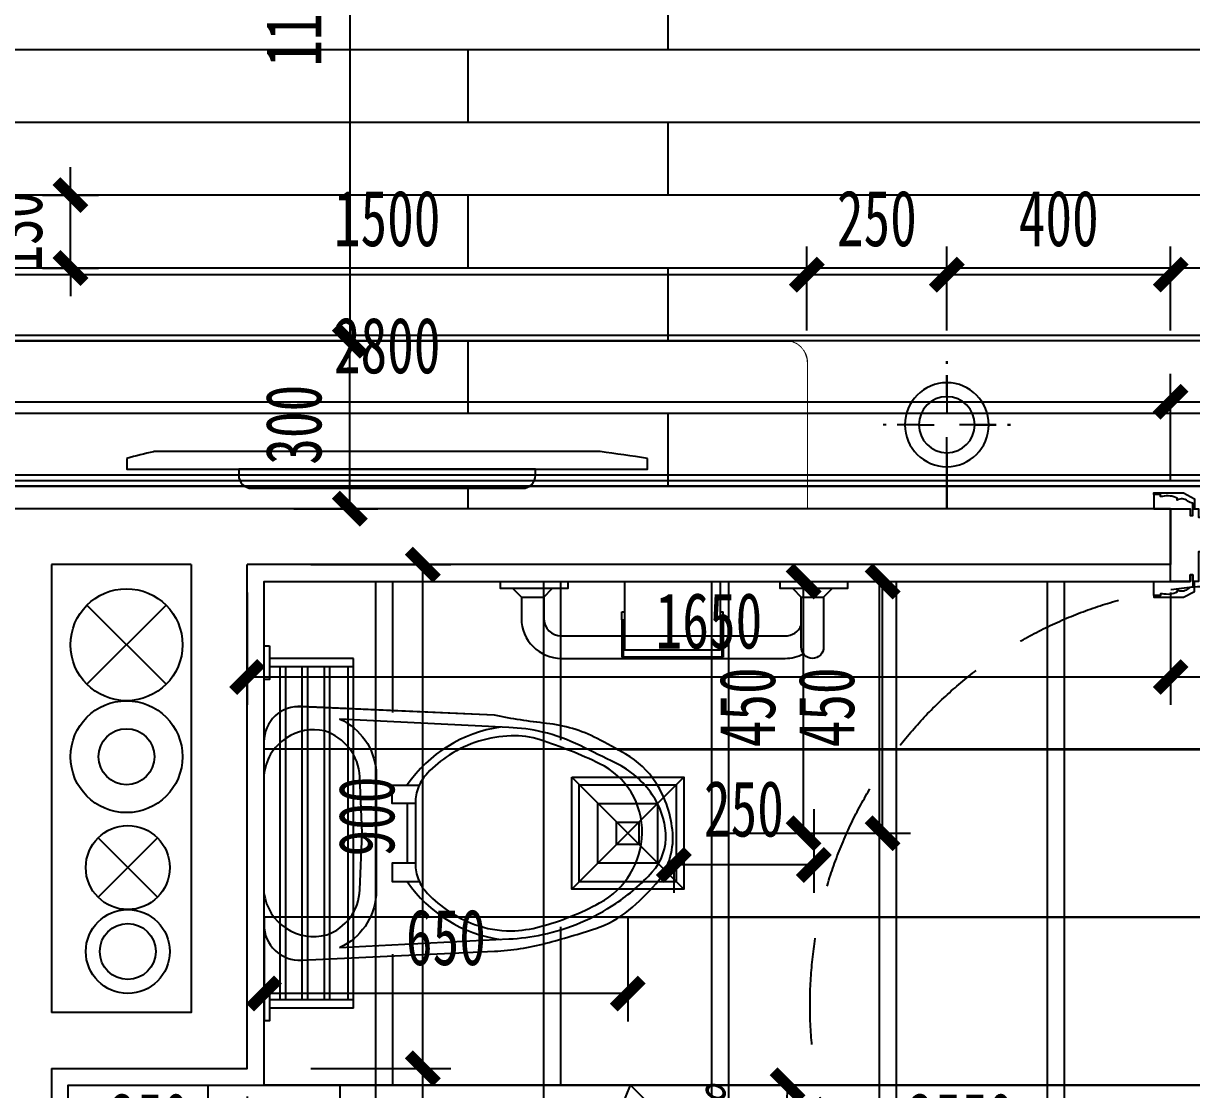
# Model space of a CAD drawing. Header units: millimetres. Extents: x -133666 to 880576, y -269375 to 86941.
# Drawn here: x -41654 to -39567, y -150005 to -148099 of the extents above; entities that cross this region are included whole.
import ezdxf

# ---------------------------------------------------------------- set-up
doc = ezdxf.new("R2010")
doc.units = ezdxf.units.MM
doc.header["$LTSCALE"] = 1000
doc.linetypes.add('DASHED', pattern=[19.05, 12.7, -6.35])
doc.layers.get('0').update_dxf_attribs({"linetype": 'CONTINUOUS'})
doc.layers.get('Defpoints').update_dxf_attribs({"color": 6, "linetype": 'CONTINUOUS'})
for name, color, linetype in [('A-土建墙（含管井、立管）', 6, 'CONTINUOUS'), ('A-新隔墙尺寸', 5, 'CONTINUOUS'), ('C-顶面设备（风口、换气扇、投影仪）', 7, 'CONTINUOUS'), ('C-顶面造型尺寸', 5, 'CONTINUOUS'), ('C-顶面造型线', 32, 'CONTINUOUS'), ('F-地坪分割线', 251, 'CONTINUOUS'), ('F-地坪填充', 250, 'CONTINUOUS'), ('P-壁灯', 22, 'CONTINUOUS'), ('P-完成面', 3, 'CONTINUOUS'), ('P-家具尺寸', 5, 'CONTINUOUS'), ('P-洁具及配件（地坪图显示）', 146, 'CONTINUOUS'), ('P-活动家具', 146, 'CONTINUOUS'), ('P-门套', 3, 'CONTINUOUS')]:
    doc.layers.add(name, color=color, linetype=linetype)
doc.styles.add('DIM', font='', dxfattribs={"width": 0.7})
doc.styles.get('DIM').set_extended_font_data('SimSun')
doc.dimstyles.new('50', dxfattribs={"dimscale": 50, "dimtxt": 2, "dimasz": 1, "dimexe": 1, "dimexo": 1, "dimgap": 1, "dimtad": 1, "dimdec": 0, "dimzin": 0, "dimdsep": 46, "dimtxsty": 'DIM', "dimblk": 'ARCHTICK', "dimcen": 0, "dimclrd": 5, "dimclre": 5, "dimclrt": 35, "dimadec": 0, "dimazin": 0, "dimtfac": 0.5, "dimtdec": 0, "dimtix": 1, "dimtmove": 2, "dimatfit": 2, "dimldrblk": 'A', "dimfxl": 0, "dimtolj": 1, "dimtzin": 0, "dimlwd": -1, "dimlwe": -1, "dimarcsym": 0})

# ---------------------------------------------------------------- blocks, each defined once
blk = doc.blocks.new('A$C1F01220B')
blk.add_wipeout([(63.5, 730.6), (47.1, 728.4), (32.6, 722.6), (20.6, 713.9), (13.3, 705.9), (6, 694), (2.2, 683.7), (0.6, 675.7), (0, 667.1), (16.1, 318.7), (23.2, 258.2), (30.2, 226.9), (42.8, 182.2), (56.7, 137.9), (67, 113.1), (89.5, 78.6), (112.1, 53.4), (136.7, 30.2), (178.8, 6.3), (217.7, 0), (226.8, 0.3), (253.3, 4.1), (284.9, 13.8), (316.8, 30.2), (337.1, 45.6), (345.9, 54.1), (368.3, 84.3), (382.3, 109.7), (392.1, 128), (409.7, 166.7), (418.5, 197.3), (423.1, 225.6), (432.1, 290.1), (437.5, 318.6), (442, 415.1), (452.5, 642.5), (452.7, 678.2), (443.4, 701.7), (426.6, 719.1), (413, 726.4), (390.2, 730.6), (359.8, 730.6)])
blk.add_line((280, 474.6), (173.3, 474.6))
for points in [[(453.5, 663.4, 0.431726), (390.2, 730.6), (63.5, 730.6, 0.431435), (0.1, 663.4), (16.1, 318.7, 0.05293), (30.2, 226.9, 0.015625), (56.7, 137.9, 0.092508), (89.5, 78.6, 0.041886), (136.7, 30.2, 0.199313), (226.8, 0.3, 0.124065), (316.8, 30.2, 0.122705), (368.3, 84.3, 0.00916), (396, 135.3, 0.093585), (423.1, 225.6, -0.024039), (437.5, 318.6)], [(125.9, 559.3), (226.8, 555.1), (327.7, 559.3, 0.31346), (409.5, 622.7, 0.214355), (396.6, 691.2, 0.233297), (330, 730.6), (119.4, 730.6, 0.214741), (57, 691.2, 0.214469), (45.2, 618.5, 0.149897), (76.4, 576.6, 0.149897), (125.7, 559.4)], [(22.8, 594.9), (37.9, 293.2, 0.039846), (45.8, 232.8, 0.096207), (101.2, 102, 0.060028), (157.7, 36.7, 0.204422), (226.7, 12.7, 0.133941), (295.7, 36.7, 0.129163), (352.1, 102, -0.000598), (383.5, 165.8, 0.056687), (407.6, 232.8, 0.051135), (415.5, 293.2), (430.8, 594.9, -0.272391), (337.7, 530.2), (115.7, 530.2, -0.270676), (22.7, 594.9)], [(334.1, 438.6, 0.09365), (309.7, 454.4, 0.098915), (281.1, 460), (172.3, 460, 0.096282), (143.7, 454.4, 0.096282), (119.3, 438.6, 0.05557), (86.9, 399.5, 0.05557), (63.9, 354.2, 0.092989), (52.5, 289.2, 0.063501), (59.9, 236.9, 0.057856), (102.4, 130.8, 0.268831), (226.7, 54.8, 0.294074), (351, 130.8, 0.034416), (393.5, 236.9, 0.087024), (400.9, 289.2, 0.134611), (366.5, 399.5, 0.061058), (334.1, 438.6)]]:
    blk.add_lwpolyline(points, format="xyb", close=True)
for points in [[(173.3, 460), (173.3, 501.8), (140.3, 501.8), (140.3, 453)], [(280, 460), (280, 501.8), (313, 501.8), (313, 453)]]:
    blk.add_lwpolyline(points)
for centre, start, end in [((278.6, 273.6), 124.5259, 171.7782), ((174.8, 273.6), 8.2064, 55.4741)]:
    blk.add_arc(centre, 244, start, end)
blk = doc.blocks.new('SDSD')
blk.add_lwpolyline([(34269, -19597.1), (34530, -19597.1, -0.414214), (34569, -19636.1), (34569, -21058.1, -0.414214), (34530, -21097.1), (34269, -21097.1)], format="xyb", close=True)
blk.add_wipeout([(34269, -19597.1), (34530, -19597.1), (34537.3, -19597.8), (34543.7, -19599.6), (34549.8, -19602.5), (34554.5, -19605.8), (34557.6, -19608.5), (34561.5, -19613.1), (34564.6, -19618.1), (34567.2, -19624.4), (34568.6, -19630.4), (34569, -19636.1), (34569, -21058.1), (34567.4, -21069.1), (34562.9, -21079.1), (34557.6, -21085.7), (34553.7, -21089.1), (34547.6, -21092.9), (34537.3, -21096.4), (34530, -21097.1), (34269, -21097.1)])
blk = doc.blocks.new('_ArchTick')
at = {"color": 0, "linetype": 'ByBlock', "const_width": 0.4}
blk.add_lwpolyline([(-0.5, -0.5), (0.5, 0.5)], dxfattribs=at)
blk = doc.blocks.new('*D433')
at = {"layer": 'Defpoints', "color": 0, "ltscale": 0.15, "transparency": 16777216}
for p in [(-41279.4, -147496.4), (-41373.3, -148666.6), (-41070.8, -148666.6)]:
    blk.add_point(p, dxfattribs=at)
at = {"layer": 'P-家具尺寸', "color": 5, "ltscale": 0.15, "transparency": 16777216}
for p, q in [((-41170.8, -147496.4), (-41020.8, -147496.4)), ((-41070.8, -147496.4), (-41070.8, -148666.6)), ((-41170.8, -148666.6), (-41020.8, -148666.6))]:
    blk.add_line(p, q, dxfattribs=at)
at = {"layer": 'P-家具尺寸', "color": 5, "ltscale": 0.15, "transparency": 16777216, "xscale": 50, "yscale": 50, "zscale": 50}
for p, rotation in [((-41070.8, -147496.4), 90), ((-41070.8, -148666.6), 270)]:
    blk.add_blockref('_ArchTick', p, dxfattribs=dict(at, rotation=rotation))
at = {"layer": 'P-家具尺寸', "color": 35, "ltscale": 0.15, "transparency": 16777216, "insert": (-41170.8, -148081.5), "char_height": 100, "attachment_point": 5, "rotation": 90, "style": 'DIM'}
blk.add_mtext('\\A1;1170', dxfattribs=at)
blk = doc.blocks.new('A')
for p, q in [((-1.435, 1.148), (-1.09, 1.437)), ((-1.09, 1.437), (0, 0)), ((-1.435, 1.148), (-0.369, 0)), ((-0.369, 0), (-2.127, 0)), ((-1.435, -1.148), (-0.369, 0)), ((-1.09, -1.437), (0, 0)), ((-1.435, -1.148), (-1.09, -1.437))]:
    blk.add_line(p, q)
for points in [[(-1.435, 1.148), (-1.09, 1.437), (-0.369, 0), (0, 0)], [(-1.435, -1.148), (-1.09, -1.437), (-0.369, 0), (0, 0)]]:
    blk.add_solid(points)
blk = doc.blocks.new('*D440')
at = {"layer": 'Defpoints', "color": 0, "ltscale": 0.15, "transparency": 16777216}
for p in [(-41329.4, -148666.6), (-41070.8, -148666.6), (-41329.4, -148966.6)]:
    blk.add_point(p, dxfattribs=at)
at = {"layer": 'P-家具尺寸', "color": 5, "ltscale": 0.15, "transparency": 16777216}
for p, q in [((-41170.8, -148666.6), (-41020.8, -148666.6)), ((-41070.8, -148966.6), (-41070.8, -148666.6)), ((-41170.8, -148966.6), (-41020.8, -148966.6))]:
    blk.add_line(p, q, dxfattribs=at)
at = {"layer": 'P-家具尺寸', "color": 5, "ltscale": 0.15, "transparency": 16777216, "xscale": 50, "yscale": 50, "zscale": 50}
for p, rotation in [((-41070.8, -148666.6), 90), ((-41070.8, -148966.6), 270)]:
    blk.add_blockref('_ArchTick', p, dxfattribs=dict(at, rotation=rotation))
at = {"layer": 'P-家具尺寸', "color": 35, "ltscale": 0.15, "transparency": 16777216, "insert": (-41170.8, -148816.6), "char_height": 100, "attachment_point": 5, "rotation": 90, "style": 'DIM'}
blk.add_mtext('\\A1;300', dxfattribs=at)
blk = doc.blocks.new('*D478')
at = {"layer": 'Defpoints', "color": 0, "ltscale": 0.15, "transparency": 16777216}
for p in [(-40254.1, -148548.4), (-41754.1, -148816), (-40254.1, -148836.1)]:
    blk.add_point(p, dxfattribs=at)
at = {"layer": 'P-家具尺寸', "color": 5, "ltscale": 0.15, "transparency": 16777216}
for p, q in [((-41754.1, -148648.4), (-41754.1, -148498.4)), ((-40254.1, -148648.4), (-40254.1, -148498.4)), ((-41754.1, -148548.4), (-40254.1, -148548.4))]:
    blk.add_line(p, q, dxfattribs=at)
at = {"layer": 'P-家具尺寸', "color": 5, "ltscale": 0.15, "transparency": 16777216, "xscale": 50, "yscale": 50, "zscale": 50, "rotation": 180}
blk.add_blockref('_ArchTick', (-41754.1, -148548.4), dxfattribs=at)
at = {"layer": 'P-家具尺寸', "color": 5, "ltscale": 0.15, "transparency": 16777216, "xscale": 50, "yscale": 50, "zscale": 50}
blk.add_blockref('_ArchTick', (-40254.1, -148548.4), dxfattribs=at)
at = {"layer": 'P-家具尺寸', "color": 35, "ltscale": 0.15, "transparency": 16777216, "insert": (-41004.1, -148448.4), "char_height": 100, "attachment_point": 5, "style": 'DIM'}
blk.add_mtext('\\A1;1500', dxfattribs=at)
blk = doc.blocks.new('*D479')
at = {"layer": 'Defpoints', "color": 0, "ltscale": 0.15, "transparency": 16777216}
for p in [(-40004.1, -148548.4), (-40254.1, -148836.1), (-40004.1, -148880.4)]:
    blk.add_point(p, dxfattribs=at)
at = {"layer": 'P-家具尺寸', "color": 5, "ltscale": 0.15, "transparency": 16777216}
for p, q in [((-40254.1, -148648.4), (-40254.1, -148498.4)), ((-40004.1, -148648.4), (-40004.1, -148498.4)), ((-40254.1, -148548.4), (-40004.1, -148548.4))]:
    blk.add_line(p, q, dxfattribs=at)
at = {"layer": 'P-家具尺寸', "color": 5, "ltscale": 0.15, "transparency": 16777216, "xscale": 50, "yscale": 50, "zscale": 50, "rotation": 180}
blk.add_blockref('_ArchTick', (-40254.1, -148548.4), dxfattribs=at)
at = {"layer": 'P-家具尺寸', "color": 5, "ltscale": 0.15, "transparency": 16777216, "xscale": 50, "yscale": 50, "zscale": 50}
blk.add_blockref('_ArchTick', (-40004.1, -148548.4), dxfattribs=at)
at = {"layer": 'P-家具尺寸', "color": 35, "ltscale": 0.15, "transparency": 16777216, "insert": (-40129.1, -148448.4), "char_height": 100, "attachment_point": 5, "style": 'DIM'}
blk.add_mtext('\\A1;250', dxfattribs=at)
blk = doc.blocks.new('*D480')
at = {"layer": 'Defpoints', "color": 0, "ltscale": 0.15, "transparency": 16777216}
for p in [(-39604.1, -148548.4), (-40004.1, -148880.4), (-39604.1, -148966.6)]:
    blk.add_point(p, dxfattribs=at)
at = {"layer": 'P-家具尺寸', "color": 5, "ltscale": 0.15, "transparency": 16777216}
for p, q in [((-40004.1, -148648.4), (-40004.1, -148498.4)), ((-39604.1, -148648.4), (-39604.1, -148498.4)), ((-40004.1, -148548.4), (-39604.1, -148548.4))]:
    blk.add_line(p, q, dxfattribs=at)
at = {"layer": 'P-家具尺寸', "color": 5, "ltscale": 0.15, "transparency": 16777216, "xscale": 50, "yscale": 50, "zscale": 50, "rotation": 180}
blk.add_blockref('_ArchTick', (-40004.1, -148548.4), dxfattribs=at)
at = {"layer": 'P-家具尺寸', "color": 5, "ltscale": 0.15, "transparency": 16777216, "xscale": 50, "yscale": 50, "zscale": 50}
blk.add_blockref('_ArchTick', (-39604.1, -148548.4), dxfattribs=at)
at = {"layer": 'P-家具尺寸', "color": 35, "ltscale": 0.15, "transparency": 16777216, "insert": (-39804.1, -148448.4), "char_height": 100, "attachment_point": 5, "style": 'DIM'}
blk.add_mtext('\\A1;400', dxfattribs=at)
blk = doc.blocks.new('*D488')
at = {"layer": 'Defpoints', "color": 0, "ltscale": 0.15, "transparency": 16777216}
for p in [(-40241.6, -149096.6), (-40491.8, -149556.5), (-40491.8, -149603.2)]:
    blk.add_point(p, dxfattribs=at)
at = {"layer": 'P-家具尺寸', "color": 5, "ltscale": 0.15, "transparency": 16777216}
for p, q in [((-40241.6, -149503.2), (-40241.6, -149653.2)), ((-40491.8, -149603.2), (-40491.8, -149653.2)), ((-40241.6, -149603.2), (-40491.8, -149603.2))]:
    blk.add_line(p, q, dxfattribs=at)
at = {"layer": 'P-家具尺寸', "color": 5, "ltscale": 0.15, "transparency": 16777216, "xscale": 50, "yscale": 50, "zscale": 50, "rotation": 180}
blk.add_blockref('_ArchTick', (-40491.8, -149603.2), dxfattribs=at)
at = {"layer": 'P-家具尺寸', "color": 5, "ltscale": 0.15, "transparency": 16777216, "xscale": 50, "yscale": 50, "zscale": 50}
blk.add_blockref('_ArchTick', (-40241.6, -149603.2), dxfattribs=at)
at = {"layer": 'P-家具尺寸', "color": 35, "ltscale": 0.15, "transparency": 16777216, "insert": (-40366.7, -149503.2), "char_height": 100, "attachment_point": 5, "style": 'DIM'}
blk.add_mtext('\\A1;250', dxfattribs=at)
blk = doc.blocks.new('*D489')
at = {"layer": 'Defpoints', "color": 0, "ltscale": 0.15, "transparency": 16777216}
for p in [(-40241.6, -149096.6), (-40118.8, -149096.6), (-41023.8, -149546.6)]:
    blk.add_point(p, dxfattribs=at)
at = {"layer": 'P-家具尺寸', "color": 5, "ltscale": 0.15, "transparency": 16777216}
for p, q in [((-40191.6, -149096.6), (-40068.8, -149096.6)), ((-40118.8, -149546.6), (-40118.8, -149096.6)), ((-40218.8, -149546.6), (-40068.8, -149546.6))]:
    blk.add_line(p, q, dxfattribs=at)
at = {"layer": 'P-家具尺寸', "color": 5, "ltscale": 0.15, "transparency": 16777216, "xscale": 50, "yscale": 50, "zscale": 50}
for p, rotation in [((-40118.8, -149096.6), 90), ((-40118.8, -149546.6), 270)]:
    blk.add_blockref('_ArchTick', p, dxfattribs=dict(at, rotation=rotation))
at = {"layer": 'P-家具尺寸', "color": 35, "ltscale": 0.15, "transparency": 16777216, "insert": (-40218.8, -149321.6), "char_height": 100, "attachment_point": 5, "rotation": 90, "style": 'DIM'}
blk.add_mtext('\\A1;450', dxfattribs=at)
blk = doc.blocks.new('sdsddsd')
at = {"layer": 'P-活动家具'}
for points in [[(26954.8, -8805), (26935.5, -8805), (26935.5, -9735), (26954.8, -9735)], [(26967, -9650.6), (26967, -8852.3)]]:
    blk.add_lwpolyline(points, dxfattribs=at)
blk.add_lwpolyline([(26935.5, -9004.8), (26924.8, -9004.8, 0.414214), (26901.6, -9028.1), (26901.6, -9511.8, 0.414214), (26924.8, -9535.1), (26935.5, -9535.1)], format="xyb", close=True, dxfattribs=at)
for centre, radius, start, end in [((26081.7, -9055.1), 908.2, 12.9056, 15.9885), ((24229, -9297.8), 2760.7, 350.8891, 352.6573)]:
    blk.add_arc(centre, radius, start, end, dxfattribs=at)
blk = doc.blocks.new('fdfh')
at = {"layer": 'A-土建墙（含管井、立管）', "color": 251}
for p, q in [((26557.2, -8936.3), (26415.8, -9077.8)), ((26415.8, -8936.3), (26557.2, -9077.8)), ((26141.4, -9062.3), (26035.4, -8956.3)), ((26035.4, -9062.3), (26141.4, -8956.3))]:
    blk.add_line(p, q, dxfattribs=at)
for centre, radius in [((26286.5, -9007.1), 100), ((26486.5, -9007.1), 100), ((25938.4, -9009.3), 75), ((26088.4, -9009.3), 75), ((25938.4, -9009.3), 50), ((26286.5, -9007.1), 50)]:
    blk.add_circle(centre, radius, dxfattribs=at)
blk = doc.blocks.new('qqwr')
at = {"ltscale": 0.5}
for p, q in [((26586.8, -10439.5), (26571.7, -10454.6)), ((26571.7, -10494.6), (26586.8, -10509.7))]:
    blk.add_line(p, q, dxfattribs=at)
for points in [[(26599.6, -10037.3), (26586.8, -10037.3), (26586.8, -9917.1), (26599.6, -9917.1)], [(26599.6, -10537.3), (26586.8, -10537.3), (26586.8, -10417.1), (26599.6, -10417.1)]]:
    blk.add_lwpolyline(points, close=True, dxfattribs=at)
for points in [[(26571.7, -9954.6), (26533.7, -9954.6, 0.414213), (26462.2, -10026.1), (26462.2, -10425.7, 0.119966), (26470.2, -10458.6)], [(26571.7, -9994.6), (26533.7, -9994.6, 0.414211), (26502.3, -10026.1), (26502.3, -10425.7, 0.298815), (26521.2, -10454.6)]]:
    blk.add_lwpolyline(points, format="xyb", dxfattribs=at)
blk.add_lwpolyline([(26586.8, -9939.5), (26571.7, -9954.6), (26571.7, -9994.6), (26586.8, -10009.7)], dxfattribs=at)
blk.add_lwpolyline([(26462.2, -10474.6), (26462.2, -10474.6, -0.414214), (26482.3, -10454.6), (26571.7, -10454.6), (26571.7, -10494.6), (26482.3, -10494.6, -0.414214)], format="xyb", close=True, dxfattribs=at)
blk = doc.blocks.new('A$C3906301A')
at = {"color": 251}
for p, q in [((59.9, 191.8), (0, 162.3)), ((61, 189.5), (1.1, 160)), ((59.9, 191.8), (72.6, 198.1)), ((59.9, 191.8), (62.1, 187.2)), ((72.6, 198.1), (74.8, 193.5)), ((80, 0), (0, 162.3)), ((138.8, 31.8), (78.9, 2.3)), ((139.9, 29.5), (80, 0)), ((137.7, 34.1), (139.9, 29.5)), ((139.9, 29.5), (152.6, 35.8)), ((150.4, 40.3), (152.6, 35.8))]:
    blk.add_line(p, q, dxfattribs=at)
at = {"color": 251, "elevation": 0}
blk.add_lwpolyline([(89.1, 10.1), (13.5, 163.3), (123.4, 217.5), (198.9, 64.3)], close=True, dxfattribs=at)
blk = doc.blocks.new('A$C15AD6CAD')
for p, q in [((113.9, 264), (113.9, 200)), ((113.9, 264), (113.9, 200)), ((113.9, 200), (113.9, 155.5)), ((113.9, 163.9), (114, 136.4)), ((64, 113.9), (91.6, 114)), ((163.9, 114), (136.4, 114)), ((114, 64), (114, 91.6))]:
    blk.add_line(p, q)
at = {"const_width": 4}
for points in [[(113.9, 163.9), (113.9, 264)], [(5.7, 113.9), (0, 113.9)], [(64, 113.9), (25.2, 113.9)], [(163.9, 114), (202.7, 114)], [(222.2, 114.1), (228, 114.1)], [(114, 64), (114, 25.2)], [(114.1, 5.7), (114.1, 0)]]:
    blk.add_lwpolyline(points, dxfattribs=at)
for radius in [75, 50]:
    blk.add_circle((114, 114), radius)
blk = doc.blocks.new('换气扇（顶面）')
at = {"color": 251}
for p, q in [((-100, -100), (100, 100)), ((100, -100), (-100, 100))]:
    blk.add_line(p, q, dxfattribs=at)
blk.add_lwpolyline([(-100, 100), (100, 100), (100, -100), (-100, -100)], close=True)
for points in [[(-86.7, 86.7), (86.7, 86.7), (86.7, -86.7), (-86.7, -86.7)], [(-53.3, 53.3), (53.3, 53.3), (53.3, -53.3), (-53.3, -53.3)], [(-20, 20), (20, 20), (20, -20), (-20, -20)]]:
    blk.add_lwpolyline(points, close=True, dxfattribs=at)
blk = doc.blocks.new('*D706')
at = {"layer": 'A-新隔墙尺寸', "color": 5, "ltscale": 0.15, "transparency": 16777216}
for p, q in [((-42404.1, -148916.6), (-42404.1, -148725.5)), ((-39604.1, -148916.6), (-39604.1, -148725.5)), ((-42404.1, -148775.5), (-39604.1, -148775.5))]:
    blk.add_line(p, q, dxfattribs=at)
at = {"layer": 'Defpoints', "color": 0, "ltscale": 0.15, "transparency": 16777216}
for p in [(-39604.1, -148775.5), (-42404.1, -148966.6), (-39604.1, -148966.6)]:
    blk.add_point(p, dxfattribs=at)
at = {"layer": 'A-新隔墙尺寸', "color": 5, "ltscale": 0.15, "transparency": 16777216, "xscale": 50, "yscale": 50, "zscale": 50, "rotation": 180}
blk.add_blockref('_ArchTick', (-42404.1, -148775.5), dxfattribs=at)
at = {"layer": 'A-新隔墙尺寸', "color": 5, "ltscale": 0.15, "transparency": 16777216, "xscale": 50, "yscale": 50, "zscale": 50}
blk.add_blockref('_ArchTick', (-39604.1, -148775.5), dxfattribs=at)
at = {"layer": 'A-新隔墙尺寸', "color": 35, "ltscale": 0.15, "transparency": 16777216, "insert": (-41004.1, -148675.5), "char_height": 100, "attachment_point": 5, "style": 'DIM'}
blk.add_mtext('\\A1;2800', dxfattribs=at)
blk = doc.blocks.new('*D707')
at = {"layer": 'A-新隔墙尺寸', "color": 5, "ltscale": 0.15, "transparency": 16777216}
for p, q in [((-39604.1, -148916.6), (-39604.1, -148725.5)), ((-38704.1, -148916.6), (-38704.1, -148725.5)), ((-39604.1, -148775.5), (-38704.1, -148775.5))]:
    blk.add_line(p, q, dxfattribs=at)
at = {"layer": 'Defpoints', "color": 0, "ltscale": 0.15, "transparency": 16777216}
for p in [(-38704.1, -148775.5), (-39604.1, -148966.6), (-38704.1, -148966.6)]:
    blk.add_point(p, dxfattribs=at)
at = {"layer": 'A-新隔墙尺寸', "color": 5, "ltscale": 0.15, "transparency": 16777216, "xscale": 50, "yscale": 50, "zscale": 50, "rotation": 180}
blk.add_blockref('_ArchTick', (-39604.1, -148775.5), dxfattribs=at)
at = {"layer": 'A-新隔墙尺寸', "color": 5, "ltscale": 0.15, "transparency": 16777216, "xscale": 50, "yscale": 50, "zscale": 50}
blk.add_blockref('_ArchTick', (-38704.1, -148775.5), dxfattribs=at)
at = {"layer": 'A-新隔墙尺寸', "color": 35, "ltscale": 0.15, "transparency": 16777216, "insert": (-39154.1, -148675.5), "char_height": 100, "attachment_point": 5, "style": 'DIM'}
blk.add_mtext('\\A1;900', dxfattribs=at)
blk = doc.blocks.new('*D590')
at = {"layer": 'A-新隔墙尺寸', "color": 5, "ltscale": 0.15, "transparency": 16777216}
for p, q in [((-41140.4, -149966.6), (-40890.4, -149966.6)), ((-40940.4, -151066.6), (-40940.4, -149966.6)), ((-41140.4, -151066.6), (-40890.4, -151066.6))]:
    blk.add_line(p, q, dxfattribs=at)
at = {"layer": 'Defpoints', "color": 0, "ltscale": 0.15, "transparency": 16777216}
for p in [(-41604.1, -149966.6), (-40940.4, -149966.6), (-41604.1, -151066.6)]:
    blk.add_point(p, dxfattribs=at)
at = {"layer": 'A-新隔墙尺寸', "color": 5, "ltscale": 0.15, "transparency": 16777216, "xscale": 50, "yscale": 50, "zscale": 50}
for p, rotation in [((-40940.4, -149966.6), 90), ((-40940.4, -151066.6), 270)]:
    blk.add_blockref('_ArchTick', p, dxfattribs=dict(at, rotation=rotation))
at = {"layer": 'A-新隔墙尺寸', "color": 35, "ltscale": 0.15, "transparency": 16777216, "insert": (-41040.4, -150516.6), "char_height": 100, "attachment_point": 5, "rotation": 90, "style": 'DIM'}
blk.add_mtext('\\A1;1100', dxfattribs=at)
blk = doc.blocks.new('*D710')
at = {"layer": 'A-新隔墙尺寸', "color": 5, "ltscale": 0.15, "transparency": 16777216}
for p, q in [((-41140.4, -149066.6), (-40890.4, -149066.6)), ((-40940.4, -149966.6), (-40940.4, -149066.6)), ((-41140.4, -149966.6), (-40890.4, -149966.6))]:
    blk.add_line(p, q, dxfattribs=at)
at = {"layer": 'Defpoints', "color": 0, "ltscale": 0.15, "transparency": 16777216}
for p in [(-41254.1, -149066.6), (-40940.4, -149066.6), (-41604.1, -149966.6)]:
    blk.add_point(p, dxfattribs=at)
at = {"layer": 'A-新隔墙尺寸', "color": 5, "ltscale": 0.15, "transparency": 16777216, "xscale": 50, "yscale": 50, "zscale": 50}
for p, rotation in [((-40940.4, -149066.6), 90), ((-40940.4, -149966.6), 270)]:
    blk.add_blockref('_ArchTick', p, dxfattribs=dict(at, rotation=rotation))
at = {"layer": 'A-新隔墙尺寸', "color": 35, "ltscale": 0.15, "transparency": 16777216, "insert": (-41040.4, -149516.6), "char_height": 100, "attachment_point": 5, "rotation": 90, "style": 'DIM'}
blk.add_mtext('\\A1;900', dxfattribs=at)
blk = doc.blocks.new('*D711')
at = {"layer": 'A-新隔墙尺寸', "color": 5, "ltscale": 0.15, "transparency": 16777216}
for p, q in [((-41604.1, -150016.6), (-41604.1, -150211.4)), ((-41254.1, -150016.6), (-41254.1, -150211.4)), ((-41604.1, -150161.4), (-41254.1, -150161.4))]:
    blk.add_line(p, q, dxfattribs=at)
at = {"layer": 'Defpoints', "color": 0, "ltscale": 0.15, "transparency": 16777216}
for p in [(-41604.1, -149966.6), (-41254.1, -149966.6), (-41254.1, -150161.4)]:
    blk.add_point(p, dxfattribs=at)
at = {"layer": 'A-新隔墙尺寸', "color": 5, "ltscale": 0.15, "transparency": 16777216, "xscale": 50, "yscale": 50, "zscale": 50, "rotation": 180}
blk.add_blockref('_ArchTick', (-41604.1, -150161.4), dxfattribs=at)
at = {"layer": 'A-新隔墙尺寸', "color": 5, "ltscale": 0.15, "transparency": 16777216, "xscale": 50, "yscale": 50, "zscale": 50}
blk.add_blockref('_ArchTick', (-41254.1, -150161.4), dxfattribs=at)
at = {"layer": 'A-新隔墙尺寸', "color": 35, "ltscale": 0.15, "transparency": 16777216, "insert": (-41429.1, -150061.4), "char_height": 100, "attachment_point": 5, "style": 'DIM'}
blk.add_mtext('\\A1;350', dxfattribs=at)
blk = doc.blocks.new('*D712')
at = {"layer": 'A-新隔墙尺寸', "color": 5, "ltscale": 0.15, "transparency": 16777216}
for p, q in [((-41254.1, -150016.6), (-41254.1, -150211.4)), ((-38704.1, -150016.6), (-38704.1, -150211.4)), ((-41254.1, -150161.4), (-38704.1, -150161.4))]:
    blk.add_line(p, q, dxfattribs=at)
at = {"layer": 'Defpoints', "color": 0, "ltscale": 0.15, "transparency": 16777216}
for p in [(-41254.1, -149966.6), (-38704.1, -149966.6), (-38704.1, -150161.4)]:
    blk.add_point(p, dxfattribs=at)
at = {"layer": 'A-新隔墙尺寸', "color": 5, "ltscale": 0.15, "transparency": 16777216, "xscale": 50, "yscale": 50, "zscale": 50, "rotation": 180}
blk.add_blockref('_ArchTick', (-41254.1, -150161.4), dxfattribs=at)
at = {"layer": 'A-新隔墙尺寸', "color": 5, "ltscale": 0.15, "transparency": 16777216, "xscale": 50, "yscale": 50, "zscale": 50}
blk.add_blockref('_ArchTick', (-38704.1, -150161.4), dxfattribs=at)
at = {"layer": 'A-新隔墙尺寸', "color": 35, "ltscale": 0.15, "transparency": 16777216, "insert": (-39979.1, -150061.4), "char_height": 100, "attachment_point": 5, "style": 'DIM'}
blk.add_mtext('\\A1;2550', dxfattribs=at)
blk = doc.blocks.new('*D714')
at = {"layer": 'A-新隔墙尺寸', "color": 5, "ltscale": 0.15, "transparency": 16777216}
for p, q in [((-41254.1, -149116.6), (-41254.1, -149317.3)), ((-39604.1, -149116.6), (-39604.1, -149317.3)), ((-41254.1, -149267.3), (-39604.1, -149267.3))]:
    blk.add_line(p, q, dxfattribs=at)
at = {"layer": 'Defpoints', "color": 0, "ltscale": 0.15, "transparency": 16777216}
for p in [(-41254.1, -149066.6), (-39604.1, -149066.6), (-39604.1, -149267.3)]:
    blk.add_point(p, dxfattribs=at)
at = {"layer": 'A-新隔墙尺寸', "color": 5, "ltscale": 0.15, "transparency": 16777216, "xscale": 50, "yscale": 50, "zscale": 50, "rotation": 180}
blk.add_blockref('_ArchTick', (-41254.1, -149267.3), dxfattribs=at)
at = {"layer": 'A-新隔墙尺寸', "color": 5, "ltscale": 0.15, "transparency": 16777216, "xscale": 50, "yscale": 50, "zscale": 50}
blk.add_blockref('_ArchTick', (-39604.1, -149267.3), dxfattribs=at)
at = {"layer": 'A-新隔墙尺寸', "color": 35, "ltscale": 0.15, "transparency": 16777216, "insert": (-40429.1, -149167.3), "char_height": 100, "attachment_point": 5, "style": 'DIM'}
blk.add_mtext('\\A1;1650', dxfattribs=at)
blk = doc.blocks.new('*D715')
at = {"layer": 'A-新隔墙尺寸', "color": 5, "ltscale": 0.15, "transparency": 16777216}
for p, q in [((-39604.1, -149116.6), (-39604.1, -149317.3)), ((-38704.1, -149116.6), (-38704.1, -149317.3)), ((-39604.1, -149267.3), (-38704.1, -149267.3))]:
    blk.add_line(p, q, dxfattribs=at)
at = {"layer": 'Defpoints', "color": 0, "ltscale": 0.15, "transparency": 16777216}
for p in [(-39604.1, -149066.6), (-38704.1, -149066.6), (-38704.1, -149267.3)]:
    blk.add_point(p, dxfattribs=at)
at = {"layer": 'A-新隔墙尺寸', "color": 5, "ltscale": 0.15, "transparency": 16777216, "xscale": 50, "yscale": 50, "zscale": 50, "rotation": 180}
blk.add_blockref('_ArchTick', (-39604.1, -149267.3), dxfattribs=at)
at = {"layer": 'A-新隔墙尺寸', "color": 5, "ltscale": 0.15, "transparency": 16777216, "xscale": 50, "yscale": 50, "zscale": 50}
blk.add_blockref('_ArchTick', (-38704.1, -149267.3), dxfattribs=at)
at = {"layer": 'A-新隔墙尺寸', "color": 35, "ltscale": 0.15, "transparency": 16777216, "insert": (-39154.1, -149167.3), "char_height": 100, "attachment_point": 5, "style": 'DIM'}
blk.add_mtext('\\A1;900', dxfattribs=at)
blk = doc.blocks.new('*D726')
at = {"layer": 'Defpoints', "color": 0, "ltscale": 0.15, "transparency": 16777216}
for p in [(-40569.1, -149996.6), (-40569.1, -149996.6), (-40170.4, -149996.6), (-40326.4, -150137.1), (-40093.8, -150473.6)]:
    blk.add_point(p, dxfattribs=at)
at = {"layer": 'F-地坪填充', "color": 5, "ltscale": 0.15, "transparency": 16777216}
blk.add_arc((-40569.1, -149996.6), 280.5, 314.9019, 360, dxfattribs=at)
at = {"layer": 'F-地坪填充', "color": 5, "ltscale": 0.15, "transparency": 16777216, "xscale": 50, "yscale": 50, "zscale": 50}
for p, rotation in [((-40288.7, -149996.6), 89.99999999999808), ((-40371.2, -150195.3), 224.9018540540112)]:
    blk.add_blockref('_ArchTick', p, dxfattribs=dict(at, rotation=rotation))
at = {"layer": 'F-地坪填充', "color": 35, "ltscale": 0.15, "transparency": 16777216, "insert": (-40402.5, -150065.8), "char_height": 100, "attachment_point": 5, "rotation": 67.4509, "style": 'DIM'}
blk.add_mtext('\\A1;45°', dxfattribs=at)
blk = doc.blocks.new('*D730')
at = {"layer": 'C-顶面造型尺寸', "color": 5, "ltscale": 0.15, "transparency": 16777216}
for p, q in [((-40424.1, -149096.6), (-40210, -149096.6)), ((-40260, -149546.4), (-40260, -149096.6)), ((-40424.1, -149546.4), (-40210, -149546.4))]:
    blk.add_line(p, q, dxfattribs=at)
at = {"layer": 'Defpoints', "color": 0, "ltscale": 0.15, "transparency": 16777216}
for p in [(-40474.1, -149096.6), (-40260, -149096.6), (-40474.1, -149546.4)]:
    blk.add_point(p, dxfattribs=at)
at = {"layer": 'C-顶面造型尺寸', "color": 5, "ltscale": 0.15, "transparency": 16777216, "xscale": 50, "yscale": 50, "zscale": 50}
for p, rotation in [((-40260, -149096.6), 90), ((-40260, -149546.4), 270)]:
    blk.add_blockref('_ArchTick', p, dxfattribs=dict(at, rotation=rotation))
at = {"layer": 'C-顶面造型尺寸', "color": 35, "ltscale": 0.15, "transparency": 16777216, "insert": (-40360, -149321.5), "char_height": 100, "attachment_point": 5, "rotation": 90, "style": 'DIM'}
blk.add_mtext('\\A1;450', dxfattribs=at)
blk = doc.blocks.new('*D731')
at = {"layer": 'C-顶面造型尺寸', "color": 5, "ltscale": 0.15, "transparency": 16777216}
for p, q in [((-41224.1, -149696.4), (-41224.1, -149882.9)), ((-40574.1, -149696.4), (-40574.1, -149882.9)), ((-40574.1, -149832.9), (-41224.1, -149832.9))]:
    blk.add_line(p, q, dxfattribs=at)
at = {"layer": 'Defpoints', "color": 0, "ltscale": 0.15, "transparency": 16777216}
for p in [(-41224.1, -149646.4), (-40574.1, -149646.4), (-41224.1, -149832.9)]:
    blk.add_point(p, dxfattribs=at)
at = {"layer": 'C-顶面造型尺寸', "color": 5, "ltscale": 0.15, "transparency": 16777216, "xscale": 50, "yscale": 50, "zscale": 50, "rotation": 180}
blk.add_blockref('_ArchTick', (-41224.1, -149832.9), dxfattribs=at)
at = {"layer": 'C-顶面造型尺寸', "color": 5, "ltscale": 0.15, "transparency": 16777216, "xscale": 50, "yscale": 50, "zscale": 50}
blk.add_blockref('_ArchTick', (-40574.1, -149832.9), dxfattribs=at)
at = {"layer": 'C-顶面造型尺寸', "color": 35, "ltscale": 0.15, "transparency": 16777216, "insert": (-40899.1, -149732.9), "char_height": 100, "attachment_point": 5, "style": 'DIM'}
blk.add_mtext('\\A1;650', dxfattribs=at)
blk = doc.blocks.new('*D601')
at = {"layer": 'Defpoints', "color": 0, "ltscale": 0.15, "transparency": 16777216}
for p in [(-41669.8, -148406.3), (-41569.9, -148406.3), (-41669.8, -148536.6)]:
    blk.add_point(p, dxfattribs=at)
at = {"layer": 'F-地坪填充', "color": 5, "ltscale": 0.15, "transparency": 16777216}
for p, q in [((-41569.9, -148406.3), (-41569.9, -148356.3)), ((-41619.8, -148406.3), (-41519.9, -148406.3)), ((-41569.9, -148536.6), (-41569.9, -148406.3)), ((-41619.8, -148536.6), (-41519.9, -148536.6)), ((-41569.9, -148536.6), (-41569.9, -148586.6))]:
    blk.add_line(p, q, dxfattribs=at)
at = {"layer": 'F-地坪填充', "color": 5, "ltscale": 0.15, "transparency": 16777216, "xscale": 50, "yscale": 50, "zscale": 50}
for p, rotation in [((-41569.9, -148406.3), 270), ((-41569.9, -148536.6), 90)]:
    blk.add_blockref('_ArchTick', p, dxfattribs=dict(at, rotation=rotation))
at = {"layer": 'F-地坪填充', "color": 35, "ltscale": 0.15, "transparency": 16777216, "insert": (-41669.9, -148471.4), "char_height": 100, "attachment_point": 5, "rotation": 90, "style": 'DIM'}
blk.add_mtext('\\A1;130', dxfattribs=at)
blk = doc.blocks.new('dfdfhh')
at = {"layer": 'P-门套', "color": 251, "elevation": 0}
for points in [[(61699.2, -124358.7), (61699.2, -124355.7), (61646.2, -124355.7), (61626.2, -124366.2), (61626.2, -124384)], [(61699.2, -124539.3), (61699.2, -124542.3), (61646.2, -124542.3), (61626.2, -124531.7), (61626.2, -124514)]]:
    blk.add_lwpolyline(points, dxfattribs=at)
at = {"layer": 'P-门套', "elevation": 0}
for points in [[(61629.2, -124384), (61629.2, -124374, 0.167877), (61638.8, -124370.2, -0.333169), (61657.2, -124368.7), (61657.2, -124365.3, -0.180635), (61683.9, -124362), (61687.2, -124362), (61687.2, -124358.7), (61699.2, -124358.7), (61699.2, -124384), (61634.2, -124384), (61634.2, -124396), (61629.2, -124396), (61629.2, -124384), (61629.2, -124374)], [(61629.2, -124514), (61629.2, -124524, -0.167877), (61638.8, -124527.7, 0.333169), (61657.2, -124529.3), (61657.2, -124532.6, 0.180635), (61683.9, -124535.9), (61687.2, -124535.9), (61687.2, -124539.3), (61699.2, -124539.3), (61699.2, -124514), (61634.2, -124514), (61634.2, -124502), (61629.2, -124502), (61629.2, -124514), (61629.2, -124524)]]:
    blk.add_lwpolyline(points, format="xyb", dxfattribs=at)
blk.add_lwpolyline([(61669.2, -124514), (61634.2, -124514), (61634.2, -124502), (61629.2, -124502), (61629.2, -124514), (61619.2, -124514), (61619.2, -124499), (61604.2, -124499), (61604.2, -124437), (61609.7, -124437), (61609.7, -124444), (61613.7, -124444), (61613.7, -124437), (61619.2, -124437), (61619.2, -124384), (61629.2, -124384), (61629.2, -124396), (61634.2, -124396), (61634.2, -124384), (61669.2, -124384), (61669.2, -124514)], dxfattribs=at)
blk = doc.blocks.new('dfdffh')
at = {"layer": 'P-活动家具'}
for p, q in [((106548.2, -73806.7), (106398.1, -73806.7)), ((106398.1, -73806.7), (106398.1, -73821.7)), ((106548.2, -74431.7), (106548.2, -73806.7)), ((106548.2, -73821.7), (106398.1, -73821.7)), ((106417.2, -74416.7), (106417.2, -73821.7)), ((106427.2, -74416.7), (106427.2, -73821.7)), ((106456.2, -74416.7), (106456.2, -73821.7)), ((106466.2, -74416.7), (106466.2, -73821.7)), ((106495.9, -74416.7), (106495.9, -73821.7)), ((106505.9, -74416.7), (106505.9, -73821.7)), ((106538.2, -74416.7), (106538.2, -73821.7)), ((106548.2, -74416.7), (106398.1, -74416.7)), ((106398.1, -74416.7), (106398.1, -74431.7)), ((106548.2, -74431.7), (106398.1, -74431.7))]:
    blk.add_line(p, q, dxfattribs=at)
for points in [[(106398.1, -73784.2), (106398.1, -73844.2), (106388.1, -73844.2), (106388.1, -73784.2)], [(106398.1, -74394.2), (106398.1, -74454.2), (106388.1, -74454.2), (106388.1, -74394.2)]]:
    blk.add_lwpolyline(points, close=True, dxfattribs=at)

msp = doc.modelspace()

# ---------------------------------------------------------------- linework, layer by layer
at = {"layer": 'A-土建墙（含管井、立管）', "color": 6}
for p, q in [((-39604.1, -149066.6), (-39604.1, -148966.6)), ((-39604.1, -148966.6), (-39604.1, -149066.6)), ((-41354.1, -149066.6), (-41604.1, -149066.6)), ((-41604.1, -149066.6), (-41604.1, -149866.6)), ((-39604.1, -149066.6), (-41254.1, -149066.6)), ((-41604.1, -149966.6), (-41604.1, -151066.6))]:
    msp.add_line(p, q, dxfattribs=at)
for points in [[(-41354.1, -149066.6), (-41354.1, -149866.6), (-41604.1, -149866.6)], [(-41604.1, -149966.6), (-41254.1, -149966.6), (-41254.1, -149066.6)]]:
    msp.add_lwpolyline(points, dxfattribs=at)
at = {"layer": 'C-顶面造型线', "color": 35}
for p, q in [((-40424.1, -151036.6), (-40424.1, -149096.6)), ((-40124.1, -151036.6), (-40124.1, -149096.6)), ((-39824.1, -151036.6), (-39824.1, -149096.6)), ((-41324.1, -151036.6), (-41324.1, -149996.6)), ((-38734.1, -149996.4), (-41224.1, -149996.4))]:
    msp.add_line(p, q, dxfattribs=at)
at = {"layer": 'F-地坪分割线'}
for p, q in [((-41088.3, -150096.6), (-41088.3, -149996.6)), ((-40610.7, -150096.6), (-40569.1, -149996.6)), ((-40569.1, -149996.6), (-40170.4, -149996.6))]:
    msp.add_line(p, q, dxfattribs=at)
msp.add_lwpolyline([(-41224.1, -149996.6), (-40569.1, -149996.6), (-40093.8, -150473.6), (-40093.8, -151036.6)], dxfattribs=at)
at = {"layer": 'F-地坪填充', "ltscale": 0.15}
for p, q in [((-40393.8, -150172.5), (-40393.8, -149096.6)), ((-40093.8, -151036.6), (-40093.8, -149096.6)), ((-39793.8, -150565.8), (-39793.8, -149096.6)), ((-40744.6, -149996.6), (-38734.1, -149996.6))]:
    msp.add_line(p, q, dxfattribs=at)
at = {"layer": 'P-活动家具', "color": 250, "linetype": 'DASHED', "ltscale": 0.015}
msp.add_circle((-39498.5, -149853.5), 750, dxfattribs=at)

# ---------------------------------------------------------------- block references
at = {"rotation": 90}
msp.add_blockref('fdfh', (-50476.9, -175696.2), dxfattribs=at)
at = {"layer": 'P-壁灯', "ltscale": 0.15, "xscale": -1, "rotation": 180}
msp.add_blockref('A$C15AD6CAD', (-40118, -148702.6), dxfattribs=at)
at = {"layer": 'P-洁具及配件（地坪图显示）', "rotation": 90}
msp.add_blockref('A$C1F01220B', (-40493.6, -149773.3), dxfattribs=at)
at = {"layer": 'P-活动家具'}
for name, p, rotation in [('SDSD', (-61351.2, -183235.6), 90), ('A$C3906301A', (-40439.1, -149303.5), 63.74221980087064), ('qqwr', (-50718.8, -175696.2), 90)]:
    msp.add_blockref(name, p, dxfattribs=dict(at, rotation=rotation))
at = {"layer": 'P-门套', "rotation": 180}
msp.add_blockref('dfdfhh', (22065, -273480.6, 0), dxfattribs=at)

# ---------------------------------------------------------------- dimensions: what is measured, and where the dimension line sits
at = {"layer": 'A-新隔墙尺寸', "color": 1, "ltscale": 0.15}
for base, p1, p2, picture, middle in [((-38704.1, -148775.5), (-39604.1, -148966.6), (-38704.1, -148966.6), '*D707', (-39154.1, -148675.5)), ((-38704.1, -149267.3), (-39604.1, -149066.6), (-38704.1, -149066.6), '*D715', (-39154.1, -149167.3)), ((-41254.1, -150161.4), (-41604.1, -149966.6), (-41254.1, -149966.6), '*D711', (-41429.1, -150061.4)), ((-38704.1, -150161.4), (-41254.1, -149966.6), (-38704.1, -149966.6), '*D712', (-39979.1, -150061.4))]:
    dim = msp.add_linear_dim(base=base, p1=p1, p2=p2, dimstyle='50', override={"dimfxl": 4}, dxfattribs=at)
    dim.commit()
    dim.dimension.update_dxf_attribs({"geometry": picture, "text_midpoint": middle})
dim = msp.add_linear_dim(base=(-40940.4, -149966.6), p1=(-41604.1, -151066.6), p2=(-41604.1, -149966.6), angle=90, dimstyle='50', override={"dimfxl": 4}, dxfattribs=at)
dim.commit()
dim.dimension.update_dxf_attribs({"geometry": '*D590', "text_midpoint": (-41040.4, -150516.6)})
at = {"layer": 'C-顶面造型尺寸', "ltscale": 0.15}
dim = msp.add_linear_dim(base=(-40260, -149096.6), p1=(-40474.1, -149546.4), p2=(-40474.1, -149096.6), angle=90, dimstyle='50', dxfattribs=at)
dim.commit()
dim.dimension.update_dxf_attribs({"geometry": '*D730', "text_midpoint": (-40360, -149321.5)})
at = {"layer": 'F-地坪填充', "ltscale": 0.15}
dim = msp.add_linear_dim(base=(-41569.9, -148406.3), p1=(-41669.8, -148536.6), p2=(-41669.8, -148406.3), angle=90, dimstyle='50', override={"dimfxl": 4, "dimarcsym": 1}, dxfattribs=at)
dim.commit()
dim.dimension.update_dxf_attribs({"geometry": '*D601', "text_midpoint": (-41669.9, -148471.4)})
dim = msp.add_angular_dim_2l(base=(-40326.4, -150137.1), line1=((-40569.1, -149996.6), (-40170.4, -149996.6)), line2=((-40569.1, -149996.6), (-40093.8, -150473.6)), dimstyle='50', override={"dimfxl": 4, "dimarcsym": 1}, dxfattribs=at)
dim.commit()
dim.dimension.update_dxf_attribs({"geometry": '*D726', "text_midpoint": (-40402.5, -150065.8)})
at = {"layer": 'P-家具尺寸', "ltscale": 0.15}
dim = msp.add_linear_dim(base=(-39604.1, -148548.4), p1=(-40004.1, -148880.4), p2=(-39604.1, -148966.6), dimstyle='50', override={"dimfxl": 2, "dimarcsym": 1}, dxfattribs=at)
dim.commit()
dim.dimension.update_dxf_attribs({"geometry": '*D480', "text_midpoint": (-39804.1, -148448.4)})

# ---------------------------------------------------------------- next in the draw order: hatches: boundary and pattern name
at = {"layer": 'F-地坪填充', "ltscale": 0.15}
h = msp.add_hatch(dxfattribs=at)
h.set_pattern_fill('FI100宽木地板SC100', color=256, scale=130, style=0, pattern_type=2)
h.set_pattern_definition([(270, (-43232.9, -149836.6), (1365, -3e-13), [130, -130]), (270, (-42225.4, -149706.6), (1365, -3e-13), [130, -130]), (0, (-43574.14, -149836.6), (0, 130), [])])
h.paths.add_polyline_path([(-32665.6, -146616.8), (-32704.1, -146616.8), (-32704.1, -145866.6), (-36104.1, -145866.6), (-38204.1, -145866.6), (-38204.1, -145916.6), (-38504.1, -145916.6), (-38504.1, -146566.6), (-38504.1, -146576.6), (-38624.1, -146576.6), (-38624.1, -146566.6), (-38624.1, -145916.6), (-38704.1, -145916.6), (-38704.1, -145866.6), (-43589.1, -145866.6), (-43589.1, -145909.6), (-43589.1, -145916.6), (-43589.1, -146051.7), (-43589.1, -145959.7), (-43589.1, -147241.3), (-43589.1, -147411.6), (-43589.1, -147446.6), (-43589.1, -147529.1), (-43589.1, -147596.7), (-43599.1, -147672.2), (-43589.1, -147819), (-43594.1, -148961.6), (-42449.8, -148961.6), (-42444.3, -148957.8), (-42404.1, -148956.6), (-42404.1, -148966.6), (-39704.1, -148966.6), (-39654.1, -148966.6), (-39654.1, -148966.6), (-38754.1, -148966.6), (-38704.1, -148966.6), (-38624.1, -148966.6), (-38624.1, -148916.5), (-38624.1, -148866.6), (-38604.1, -148866.6), (-38554.4, -148866.6), (-38529.3, -148866.6), (-38504.1, -148866.4), (-38504.1, -148966.6), (-38504.1, -149916.6), (-38504.1, -149966.6), (-38304.1, -149966.6), (-32704.1, -149966.6), (-32704.1, -149766.6), (-32704.1, -149216.3), (-32665.6, -149216.3)])

# ---------------------------------------------------------------- next in the draw order: linework, layer by layer
at = {"layer": 'A-土建墙（含管井、立管）', "color": 6}
msp.add_line((-39604.1, -148966.6), (-42404.1, -148966.6), dxfattribs=at)
at = {"layer": 'C-顶面造型线', "color": 35}
for p, q in [((-41024.1, -151036.6), (-41024.1, -149096.6)), ((-40724.1, -151036.6), (-40724.1, -149096.6)), ((-38634.1, -149396.4), (-41224.1, -149396.4)), ((-38634.1, -149696.4), (-41224.1, -149696.4))]:
    msp.add_line(p, q, dxfattribs=at)
at = {"layer": 'C-顶面造型线'}
msp.add_lwpolyline([(-38714.1, -145906.6), (-43294.1, -145906.6), (-43294.1, -148926.6), (-38714.1, -148926.6), (-38714.1, -145906.6)], dxfattribs=at)
at = {"layer": 'C-顶面造型线', "color": 35}
for points in [[(-38724.1, -145966.6), (-38724.1, -145966.6), (-38724.1, -148916.6), (-43284.1, -148916.6), (-43284.1, -145916.6), (-38724.1, -145916.6), (-38724.1, -145966.6), (-38724.1, -145966.6)], [(-38734.1, -145976.6), (-38734.1, -148906.6), (-43274.1, -148906.6), (-43274.1, -145926.6), (-38734.1, -145926.6), (-38734.1, -145976.6), (-38734.1, -145976.6)], [(-43024.1, -146176.6), (-43024.1, -148656.6), (-38984.1, -148656.6), (-38984.1, -146176.6)]]:
    msp.add_lwpolyline(points, close=True, dxfattribs=at)
at = {"layer": 'F-地坪填充', "ltscale": 0.15}
for p, q in [((-40993.8, -149330.5), (-40993.8, -149096.6)), ((-40693.8, -149380), (-40693.8, -149096.6)), ((-40593, -149396.6), (-38634.1, -149396.6)), ((-40591.8, -149696.6), (-38634.1, -149696.6)), ((-40693.8, -149996.6), (-40693.8, -149713.5)), ((-41224.1, -149996.6), (-41224.1, -149762.3)), ((-40993.8, -149996.6), (-40993.8, -149762.3))]:
    msp.add_line(p, q, dxfattribs=at)
at = {"layer": 'P-完成面'}
msp.add_lwpolyline([(-38734.1, -151036.6), (-41574.1, -151036.6), (-41574.1, -149996.6), (-41224.1, -149996.6), (-41224.1, -149096.6), (-39614.1, -149096.6)], dxfattribs=at)

# ---------------------------------------------------------------- next in the draw order: block references
at = {"rotation": 90}
msp.add_blockref('sdsddsd', (-50274.1, -175831.7), dxfattribs=at)
msp.add_blockref('dfdffh', (-147612.2, -75427.4))
at = {"layer": 'C-顶面设备（风口、换气扇、投影仪）', "color": 7}
msp.add_blockref('换气扇（顶面）', (-40574.1, -149546.4), dxfattribs=at)

# ---------------------------------------------------------------- next in the draw order: dimensions: what is measured, and where the dimension line sits
at = {"layer": 'A-新隔墙尺寸', "color": 1, "ltscale": 0.15}
for base, p1, p2, picture, middle in [((-39604.1, -148775.5), (-42404.1, -148966.6), (-39604.1, -148966.6), '*D706', (-41004.1, -148675.5)), ((-39604.1, -149267.3), (-41254.1, -149066.6), (-39604.1, -149066.6), '*D714', (-40429.1, -149167.3))]:
    dim = msp.add_linear_dim(base=base, p1=p1, p2=p2, dimstyle='50', override={"dimfxl": 4}, dxfattribs=at)
    dim.commit()
    dim.dimension.update_dxf_attribs({"geometry": picture, "text_midpoint": middle})
dim = msp.add_linear_dim(base=(-40940.4, -149066.6), p1=(-41604.1, -149966.6), p2=(-41254.1, -149066.6), angle=90, dimstyle='50', override={"dimfxl": 4}, dxfattribs=at)
dim.commit()
dim.dimension.update_dxf_attribs({"geometry": '*D710', "text_midpoint": (-41040.4, -149516.6)})
at = {"layer": 'C-顶面造型尺寸', "ltscale": 0.15}
dim = msp.add_linear_dim(base=(-41224.1, -149832.9), p1=(-40574.1, -149646.4), p2=(-41224.1, -149646.4), dimstyle='50', dxfattribs=at)
dim.commit()
dim.dimension.update_dxf_attribs({"geometry": '*D731', "text_midpoint": (-40899.1, -149732.9)})
at = {"layer": 'P-家具尺寸', "ltscale": 0.15}
for base, p1, p2, picture, middle in [((-41070.8, -148666.6), (-41279.4, -147496.4), (-41373.3, -148666.6), '*D433', (-41170.8, -148081.5)), ((-41070.8, -148666.6), (-41329.4, -148966.6), (-41329.4, -148666.6), '*D440', (-41170.8, -148816.6)), ((-40118.8, -149096.6), (-41023.8, -149546.6), (-40241.6, -149096.6), '*D489', (-40218.8, -149321.6))]:
    dim = msp.add_linear_dim(base=base, p1=p1, p2=p2, angle=90, dimstyle='50', override={"dimfxl": 2, "dimarcsym": 1}, dxfattribs=at)
    dim.commit()
    dim.dimension.update_dxf_attribs({"geometry": picture, "text_midpoint": middle})
for base, p1, p2, picture, middle in [((-40254.1, -148548.4), (-41754.1, -148816), (-40254.1, -148836.1), '*D478', (-41004.1, -148448.4)), ((-40004.1, -148548.4), (-40254.1, -148836.1), (-40004.1, -148880.4), '*D479', (-40129.1, -148448.4)), ((-40491.8, -149603.2), (-40241.6, -149096.6), (-40491.8, -149556.5), '*D488', (-40366.7, -149503.2))]:
    dim = msp.add_linear_dim(base=base, p1=p1, p2=p2, dimstyle='50', override={"dimfxl": 2, "dimarcsym": 1}, dxfattribs=at)
    dim.commit()
    dim.dimension.update_dxf_attribs({"geometry": picture, "text_midpoint": middle})

doc.saveas('drawing.dxf')
